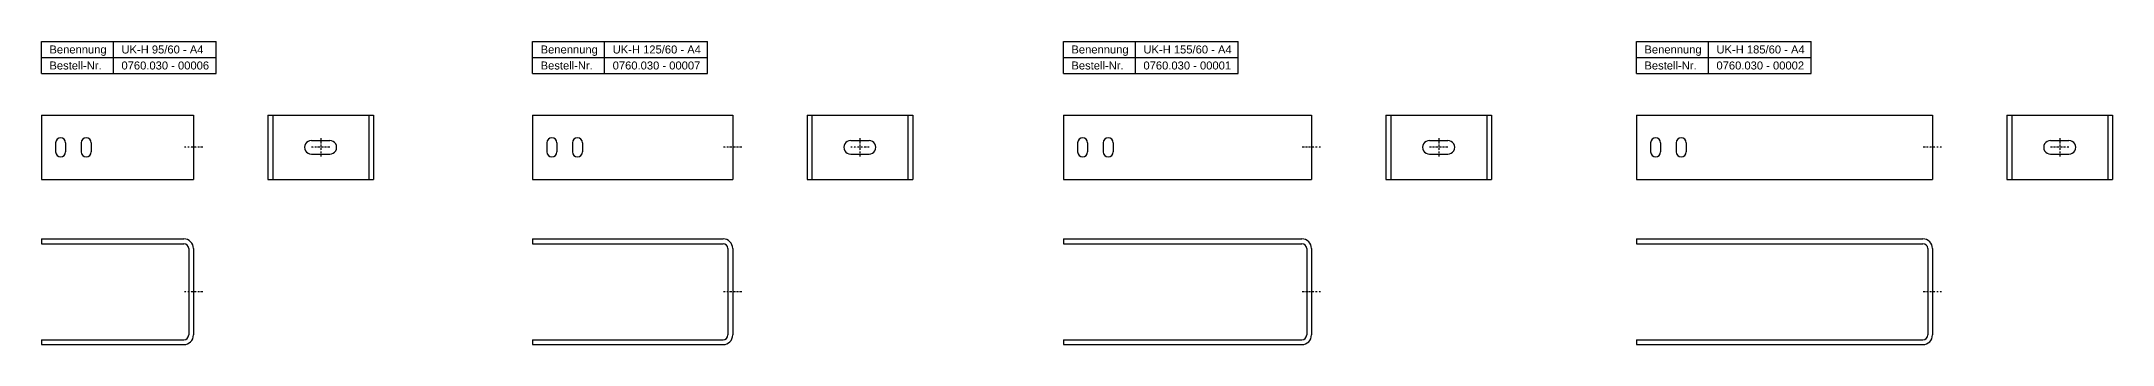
# Model space of a CAD drawing. Header units: inches. Extents: x 35 to 2736, y 37 to 227.
# Drawn here: x 35 to 1329, y 37 to 227 of the extents above; entities that cross this region are included whole.
import ezdxf

# ---------------------------------------------------------------- set-up
doc = ezdxf.new("R2010")
doc.units = ezdxf.units.IN
doc.header["$LTSCALE"] = 4
doc.header["$MEASUREMENT"] = 0
doc.linetypes.add('STRICHPUNKT2', pattern=[0.5, 0.25, -0.125, 0, -0.125])
doc.layers.add('Halfen', color=2, linetype='Continuous')
doc.styles.add('ARIAL50', font='ARIAL.TTF', dxfattribs={"height": 5})

msp = doc.modelspace()

# ---------------------------------------------------------------- linework, layer by layer
at = {"layer": 'Halfen'}
for p, q in [((34.8, 206.7), (34.8, 226.7)), ((34.8, 226.7), (144, 226.7)), ((79.8, 206.7), (79.8, 226.7)), ((144, 206.7), (144, 226.7)), ((341.7, 206.7), (341.7, 226.7)), ((341.7, 226.7), (450.9, 226.7)), ((386.7, 206.7), (386.7, 226.7)), ((450.9, 206.7), (450.9, 226.7)), ((673.3, 206.7), (673.3, 226.7)), ((673.3, 226.7), (782.5, 226.7)), ((718.3, 206.7), (718.3, 226.7)), ((782.5, 206.7), (782.5, 226.7)), ((1031.3, 206.7), (1031.3, 226.7)), ((1031.3, 226.7), (1140.5, 226.7)), ((1076.3, 206.7), (1076.3, 226.7)), ((1140.5, 206.7), (1140.5, 226.7)), ((34.8, 216.7), (144, 216.7)), ((341.7, 216.7), (450.9, 216.7)), ((673.3, 216.7), (782.5, 216.7)), ((1031.3, 216.7), (1140.5, 216.7)), ((34.8, 206.7), (144, 206.7)), ((341.7, 206.7), (450.9, 206.7)), ((673.3, 206.7), (782.5, 206.7)), ((1031.3, 206.7), (1140.5, 206.7)), ((34.8, 180.6), (34.8, 140.6)), ((34.8, 180.6), (129.8, 180.6)), ((129.8, 180.6), (129.8, 140.6)), ((176.3, 180.6), (176.3, 140.6)), ((176.3, 180.6), (242.3, 180.6)), ((179.3, 180.6), (179.3, 140.6)), ((239.3, 180.6), (239.3, 140.6)), ((242.3, 180.6), (242.3, 140.6)), ((341.7, 180.6), (341.7, 140.6)), ((341.7, 180.6), (466.7, 180.6)), ((466.7, 180.6), (466.7, 140.6)), ((513.2, 180.6), (513.2, 140.6)), ((513.2, 180.6), (579.2, 180.6)), ((516.2, 180.6), (516.2, 140.6)), ((576.2, 180.6), (576.2, 140.6)), ((579.2, 180.6), (579.2, 140.6)), ((673.3, 180.6), (673.3, 140.6)), ((673.3, 180.6), (828.3, 180.6)), ((828.3, 180.6), (828.3, 140.6)), ((874.8, 180.6), (874.8, 140.6)), ((874.8, 180.6), (940.8, 180.6)), ((877.8, 180.6), (877.8, 140.6)), ((937.8, 180.6), (937.8, 140.6)), ((940.8, 180.6), (940.8, 140.6)), ((1031.3, 180.6), (1031.3, 140.6)), ((1031.3, 180.6), (1216.3, 180.6)), ((1216.3, 180.6), (1216.3, 140.6)), ((1262.8, 180.6), (1262.8, 140.6)), ((1262.8, 180.6), (1328.8, 180.6)), ((1265.8, 180.6), (1265.8, 140.6)), ((1325.8, 180.6), (1325.8, 140.6)), ((1328.8, 180.6), (1328.8, 140.6)), ((43.7, 163.5), (43.7, 157.7)), ((49.9, 163.5), (49.9, 157.7)), ((59.7, 163.5), (59.7, 157.7)), ((65.9, 163.5), (65.9, 157.7)), ((203.5, 164.8), (215, 164.8)), ((203.5, 156.3), (215, 156.3)), ((350.6, 163.5), (350.6, 157.7)), ((356.8, 163.5), (356.8, 157.7)), ((366.6, 163.5), (366.6, 157.7)), ((372.8, 163.5), (372.8, 157.7)), ((540.4, 164.8), (551.9, 164.8)), ((540.4, 156.3), (551.9, 156.3)), ((682.2, 163.5), (682.2, 157.7)), ((688.4, 163.5), (688.4, 157.7)), ((698.2, 163.5), (698.2, 157.7)), ((704.4, 163.5), (704.4, 157.7)), ((902, 164.8), (913.5, 164.8)), ((902, 156.3), (913.5, 156.3)), ((1040.2, 163.5), (1040.2, 157.7)), ((1046.4, 163.5), (1046.4, 157.7)), ((1056.2, 163.5), (1056.2, 157.7)), ((1062.4, 163.5), (1062.4, 157.7)), ((1290, 164.8), (1301.5, 164.8)), ((1290, 156.3), (1301.5, 156.3)), ((34.8, 140.6), (129.8, 140.6)), ((176.3, 140.6), (242.3, 140.6)), ((341.7, 140.6), (466.7, 140.6)), ((513.2, 140.6), (579.2, 140.6)), ((673.3, 140.6), (828.3, 140.6)), ((874.8, 140.6), (940.8, 140.6)), ((1031.3, 140.6), (1216.3, 140.6)), ((1262.8, 140.6), (1328.8, 140.6)), ((34.8, 103.4), (123.8, 103.4)), ((34.8, 103.4), (34.8, 100.4)), ((34.8, 100.4), (123.8, 100.4)), ((126.8, 97.4), (126.8, 43.4)), ((129.8, 97.4), (129.8, 43.4)), ((341.7, 103.4), (460.7, 103.4)), ((341.7, 103.4), (341.7, 100.4)), ((341.7, 100.4), (460.7, 100.4)), ((463.7, 97.4), (463.7, 43.4)), ((466.7, 97.4), (466.7, 43.4)), ((673.3, 103.4), (822.3, 103.4)), ((673.3, 103.4), (673.3, 100.4)), ((673.3, 100.4), (822.3, 100.4)), ((825.3, 97.4), (825.3, 43.4)), ((828.3, 97.4), (828.3, 43.4)), ((1031.3, 103.4), (1210.3, 103.4)), ((1031.3, 103.4), (1031.3, 100.4)), ((1031.3, 100.4), (1210.3, 100.4)), ((1213.3, 97.4), (1213.3, 43.4)), ((1216.3, 97.4), (1216.3, 43.4)), ((34.8, 40.4), (123.8, 40.4)), ((34.8, 40.4), (34.8, 37.4)), ((341.7, 40.4), (460.7, 40.4)), ((341.7, 40.4), (341.7, 37.4)), ((673.3, 40.4), (822.3, 40.4)), ((673.3, 40.4), (673.3, 37.4)), ((1031.3, 40.4), (1210.3, 40.4)), ((1031.3, 40.4), (1031.3, 37.4)), ((34.8, 37.4), (123.8, 37.4)), ((341.7, 37.4), (460.7, 37.4)), ((673.3, 37.4), (822.3, 37.4)), ((1031.3, 37.4), (1210.3, 37.4))]:
    msp.add_line(p, q, dxfattribs=at)
at = {"layer": 'Halfen', "color": 1, "linetype": 'STRICHPUNKT2'}
for p, q in [((135.6, 160.6), (124.1, 160.6)), ((215, 160.6), (203.5, 160.6)), ((209.3, 166.3), (209.3, 154.8)), ((472.4, 160.6), (460.9, 160.6)), ((551.9, 160.6), (540.4, 160.6)), ((546.2, 166.3), (546.2, 154.8)), ((834, 160.6), (822.5, 160.6)), ((913.5, 160.6), (902, 160.6)), ((907.8, 166.3), (907.8, 154.8)), ((1222, 160.6), (1210.5, 160.6)), ((1301.5, 160.6), (1290, 160.6)), ((1295.8, 166.3), (1295.8, 154.8)), ((135.6, 70.4), (124.1, 70.4)), ((472.4, 70.4), (460.9, 70.4)), ((834, 70.4), (822.5, 70.4)), ((1222, 70.4), (1210.5, 70.4))]:
    msp.add_line(p, q, dxfattribs=at)
at = {"layer": 'Halfen'}
for centre, radius, start, end in [((46.8, 163.5), 3.1, 0, 180), ((46.8, 157.7), 3.1, 180, 0), ((62.8, 163.5), 3.1, 0, 180), ((62.8, 157.7), 3.1, 180, 0), ((203.5, 160.6), 4.25, 89.9978, 270), ((215, 160.6), 4.25, 270, 90.0022), ((353.7, 163.5), 3.1, 0, 180), ((353.7, 157.7), 3.1, 180, 0), ((369.7, 163.5), 3.1, 0, 180), ((369.7, 157.7), 3.1, 180, 0), ((540.4, 160.6), 4.25, 89.9978, 270), ((551.9, 160.6), 4.25, 270, 90.0022), ((685.3, 163.5), 3.1, 0, 180), ((685.3, 157.7), 3.1, 180, 0), ((701.3, 163.5), 3.1, 0, 180), ((701.3, 157.7), 3.1, 180, 0), ((902, 160.6), 4.25, 89.9978, 270), ((913.5, 160.6), 4.25, 270, 90.0022), ((1043.3, 163.5), 3.1, 0, 180), ((1043.3, 157.7), 3.1, 180, 0), ((1059.3, 163.5), 3.1, 0, 180), ((1059.3, 157.7), 3.1, 180, 0), ((1290, 160.6), 4.25, 89.9978, 270), ((1301.5, 160.6), 4.25, 270, 90.0022), ((123.8, 97.4), 6, 0, 90), ((123.8, 97.4), 3, 0, 90), ((460.7, 97.4), 6, 0, 90), ((460.7, 97.4), 3, 0, 90), ((822.3, 97.4), 6, 0, 90), ((822.3, 97.4), 3, 0, 90), ((1210.3, 97.4), 6, 0, 90), ((1210.3, 97.4), 3, 0, 90), ((123.8, 43.4), 3, 270, 0), ((123.8, 43.4), 6, 270, 0), ((460.7, 43.4), 3, 270, 0), ((460.7, 43.4), 6, 270, 0), ((822.3, 43.4), 3, 270, 0), ((822.3, 43.4), 6, 270, 0), ((1210.3, 43.4), 3, 270, 0), ((1210.3, 43.4), 6, 270, 0)]:
    msp.add_arc(centre, radius, start, end, dxfattribs=at)

# ---------------------------------------------------------------- texts
at = {"layer": 'Halfen', "style": 'ARIAL50'}
for s, p in [('Benennung', (39.8, 219.2)), ('UK-H 95/60 - A4', (84.8, 219.2)), ('Benennung', (346.7, 219.2)), ('UK-H 125/60 - A4', (391.7, 219.2)), ('Benennung', (678.3, 219.2)), ('UK-H 155/60 - A4', (723.3, 219.2)), ('Benennung', (1036.3, 219.2)), ('UK-H 185/60 - A4', (1081.3, 219.2)), ('Bestell-Nr.', (39.8, 209.2)), ('0760.030 - 00006', (84.8, 209.2)), ('Bestell-Nr.', (346.7, 209.2)), ('0760.030 - 00007', (391.7, 209.2)), ('Bestell-Nr.', (678.3, 209.2)), ('0760.030 - 00001', (723.3, 209.2)), ('Bestell-Nr.', (1036.3, 209.2)), ('0760.030 - 00002', (1081.3, 209.2))]:
    msp.add_text(s, height=5, dxfattribs=at).set_placement(p)

doc.saveas('drawing.dxf')
